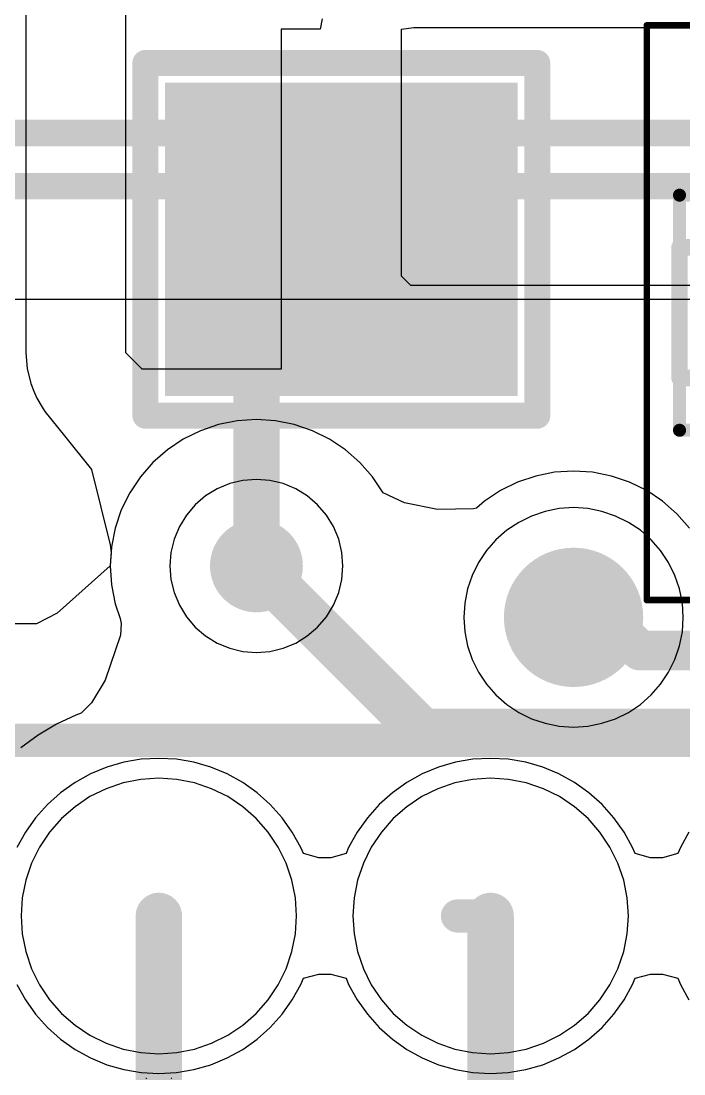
# Model space of a CAD drawing. Header units: millimetres. Extents: x 5.97 to 14.78, y 3.86 to 11.35.
# Drawn here: x 9.3835 to 9.5833, y 6.4324 to 6.7497 of the extents above; entities that cross this region are included whole.
import ezdxf

# ---------------------------------------------------------------- set-up
doc = ezdxf.new("R2010")
doc.units = ezdxf.units.MM
doc.header["$MEASUREMENT"] = 0
for name, color, linetype in [('BottomLayer', 5, 'Continuous'), ('BottomPaste', 16, 'Continuous'), ('Mechanical13', 56, 'Continuous'), ('Mechanical15', 56, 'Continuous'), ('Mechanical8', 56, 'Continuous'), ('MidLayer1', 16, 'Continuous'), ('MidLayer2', 76, 'Continuous'), ('MultiLayer', 9, 'Continuous'), ('TopLayer', 1, 'Continuous'), ('TopOverlay', 2, 'Continuous'), ('TopPaste', 8, 'Continuous'), ('TopSolder', 216, 'Continuous')]:
    doc.layers.add(name, color=color, linetype=linetype)

# ---------------------------------------------------------------- blocks, each defined once
blk = doc.blocks.new('2___S______NC_177')
at = {"layer": 'Mechanical15', "const_width": 0.00787}
for points in [[(-0.05906, 0.05315), (-0.05906, -0.05315)], [(0.05906, 0.05315), (-0.05709, 0.05315)], [(0.05906, 0.05315), (0.05906, -0.05118)], [(0.05906, -0.05118), (0.05906, -0.05315)], [(0.05906, -0.05315), (-0.05906, -0.05315)]]:
    blk.add_lwpolyline(points, dxfattribs=at)
at = {"layer": 'Mechanical15', "const_width": 0.00394}
for points in [[(-0.06102, 0.05315, 1), (-0.05709, 0.05315, 1)], [(-0.05906, 0.05315, 1), (-0.05512, 0.05315, 1)], [(0.05709, 0.05315, 1), (0.06102, 0.05315, 1)], [(0.05709, 0.05315, 1), (0.06102, 0.05315, 1)], [(0.05709, -0.05118, 1), (0.06102, -0.05118, 1)], [(0.05709, -0.05118, 1), (0.06102, -0.05118, 1)], [(-0.06102, -0.05315, 1), (-0.05709, -0.05315, 1)], [(-0.06102, -0.05315, 1), (-0.05709, -0.05315, 1)], [(0.05709, -0.05315, 1), (0.06102, -0.05315, 1)], [(0.05709, -0.05315, 1), (0.06102, -0.05315, 1)]]:
    blk.add_lwpolyline(points, format="xyb", close=True, dxfattribs=at)
at = {"layer": 'Mechanical8', "const_width": 0.00787}
for points in [[(-0.05906, 0.05315), (-0.05906, -0.05315)], [(0.05906, 0.05315), (-0.05906, 0.05315)], [(0.05906, 0.05315), (0.05906, -0.05315)], [(0.05906, -0.05315), (-0.05906, -0.05315)]]:
    blk.add_lwpolyline(points, dxfattribs=at)
at = {"layer": 'Mechanical8', "const_width": 0.00394}
for points in [[(-0.06102, 0.05315, 1), (-0.05709, 0.05315, 1)], [(-0.06102, 0.05315, 1), (-0.05709, 0.05315, 1)], [(0.05709, 0.05315, 1), (0.06102, 0.05315, 1)], [(0.05709, 0.05315, 1), (0.06102, 0.05315, 1)], [(-0.06102, -0.05315, 1), (-0.05709, -0.05315, 1)], [(-0.06102, -0.05315, 1), (-0.05709, -0.05315, 1)], [(0.05709, -0.05315, 1), (0.06102, -0.05315, 1)], [(0.05709, -0.05315, 1), (0.06102, -0.05315, 1)]]:
    blk.add_lwpolyline(points, format="xyb", close=True, dxfattribs=at)
at = {"layer": 'TopLayer'}
for points in [[(-0.04528, -0.03937), (-0.00591, -0.03937), (-0.04528, 0.03937), (-0.00591, 0.03937)], [(0.00591, -0.03937), (0.04528, -0.03937), (0.00591, 0.03937), (0.04528, 0.03937)]]:
    blk.add_solid(points, dxfattribs=at)
at = {"layer": 'TopPaste'}
blk.add_solid([(-0.042, -0.036), (0.042, -0.036), (-0.042, 0.036), (0.042, 0.036)], dxfattribs=at)
at = {"layer": 'TopSolder'}
for points in [[(-0.05315, -0.04724), (0.05315, -0.04724), (-0.05315, 0.04724), (0.05315, 0.04724)], [(-0.04778, -0.04187), (-0.00341, -0.04187), (-0.04778, 0.04187), (-0.00341, 0.04187)], [(0.00341, -0.04187), (0.04778, -0.04187), (0.00341, 0.04187), (0.04778, 0.04187)]]:
    blk.add_solid(points, dxfattribs=at)
blk = doc.blocks.new('SOT_23_5_180')
at = {"layer": 'Mechanical13', "const_width": 0.00394}
for points in [[(-0.03543, 0.06102), (0.03543, 0.06102)], [(-0.03543, 0.06102), (-0.03543, -0.06102)], [(0.03543, 0.06102), (0.03543, -0.06102)], [(-0.03543, -0.06102), (0.03543, -0.06102)]]:
    blk.add_lwpolyline(points, dxfattribs=at)
at = {"layer": 'Mechanical13', "const_width": 0.00197}
for points in [[(-0.03642, 0.06102, 1), (-0.03445, 0.06102, 1)], [(-0.03642, 0.06102, 1), (-0.03445, 0.06102, 1)], [(0.03445, 0.06102, 1), (0.03642, 0.06102, 1)], [(0.03445, 0.06102, 1), (0.03642, 0.06102, 1)], [(-0.03642, -0.06102, 1), (-0.03445, -0.06102, 1)], [(-0.03642, -0.06102, 1), (-0.03445, -0.06102, 1)], [(0.03445, -0.06102, 1), (0.03642, -0.06102, 1)], [(0.03445, -0.06102, 1), (0.03642, -0.06102, 1)]]:
    blk.add_lwpolyline(points, format="xyb", close=True, dxfattribs=at)
at = {"layer": 'Mechanical15'}
for points, const_width in [([(-0.08661, 0.07087), (0.08661, 0.07087)], 0.00197), ([(-0.08661, 0.07087), (-0.08661, -0.07087)], 0.00197), ([(0.08661, 0.07087), (0.08661, -0.07087)], 0.00197), ([(0, 0.01969), (0, -0.01969)], 0.00394), ([(-0.01969, 0), (0.01969, 0)], 0.00394), ([(-0.08661, -0.07087), (0.08661, -0.07087)], 0.00197)]:
    blk.add_lwpolyline(points, dxfattribs=dict(at, const_width=const_width))
for points, const_width in [([(-0.08711, 0.07087, 1), (-0.08612, 0.07087, 1)], 0.000984), ([(-0.08711, 0.07087, 1), (-0.08612, 0.07087, 1)], 0.000984), ([(0.08612, 0.07087, 1), (0.08711, 0.07087, 1)], 0.000984), ([(0.08612, 0.07087, 1), (0.08711, 0.07087, 1)], 0.000984), ([(-0.00098, 0.01969, 1), (0.00098, 0.01969, 1)], 0.00197), ([(-0.02067, 0, 1), (-0.0187, 0, 1)], 0.00197), ([(0.0187, 0, 1), (0.02067, 0, 1)], 0.00197), ([(-0.00098, -0.01969, 1), (0.00098, -0.01969, 1)], 0.00197), ([(-0.08711, -0.07087, 1), (-0.08612, -0.07087, 1)], 0.000984), ([(-0.08711, -0.07087, 1), (-0.08612, -0.07087, 1)], 0.000984), ([(0.08612, -0.07087, 1), (0.08711, -0.07087, 1)], 0.000984), ([(0.08612, -0.07087, 1), (0.08711, -0.07087, 1)], 0.000984)]:
    blk.add_lwpolyline(points, format="xyb", close=True, dxfattribs=dict(at, const_width=const_width))
at = {"layer": 'TopLayer'}
for points in [[(-0.03543, 0.02559), (-0.03543, 0.04921), (-0.07677, 0.02559), (-0.07677, 0.04921)], [(0.07677, 0.02559), (0.07677, 0.04921), (0.03543, 0.02559), (0.03543, 0.04921)], [(-0.03543, -0.01181), (-0.03543, 0.01181), (-0.07677, -0.01181), (-0.07677, 0.01181)], [(-0.03543, -0.04921), (-0.03543, -0.02559), (-0.07677, -0.04921), (-0.07677, -0.02559)], [(0.07677, -0.04921), (0.07677, -0.02559), (0.03543, -0.04921), (0.03543, -0.02559)]]:
    blk.add_solid(points, dxfattribs=at)
at = {"layer": 'TopOverlay', "const_width": 0.005}
for points in [[(-0.01969, 0.06102), (-0.01969, -0.06102)], [(-0.01969, 0.06102), (0.01969, 0.06102)], [(0.01969, 0.06102), (0.01969, -0.06102)], [(-0.01969, -0.06102), (0.01969, -0.06102)]]:
    blk.add_lwpolyline(points, dxfattribs=at)
at = {"layer": 'TopOverlay', "const_width": 0.0025}
for points in [[(-0.02094, 0.06102, 1), (-0.01844, 0.06102, 1)], [(-0.02094, 0.06102, 1), (-0.01844, 0.06102, 1)], [(0.01843, 0.06102, 1), (0.02093, 0.06102, 1)], [(0.01843, 0.06102, 1), (0.02093, 0.06102, 1)], [(-0.02094, -0.06102, 1), (-0.01844, -0.06102, 1)], [(-0.02094, -0.06102, 1), (-0.01844, -0.06102, 1)], [(0.01843, -0.06102, 1), (0.02093, -0.06102, 1)], [(0.01843, -0.06102, 1), (0.02093, -0.06102, 1)]]:
    blk.add_lwpolyline(points, format="xyb", close=True, dxfattribs=at)
at = {"layer": 'TopPaste'}
for points in [[(-0.03243, 0.02259), (-0.03243, 0.05221), (-0.07977, 0.02259), (-0.07977, 0.05221)], [(0.07977, 0.02259), (0.07977, 0.05221), (0.03243, 0.02259), (0.03243, 0.05221)], [(-0.03243, -0.01481), (-0.03243, 0.01481), (-0.07977, -0.01481), (-0.07977, 0.01481)], [(-0.03243, -0.05221), (-0.03243, -0.02259), (-0.07977, -0.05221), (-0.07977, -0.02259)], [(0.07977, -0.05221), (0.07977, -0.02259), (0.03243, -0.05221), (0.03243, -0.02259)]]:
    blk.add_solid(points, dxfattribs=at)
at = {"layer": 'TopSolder'}
for points in [[(-0.03293, 0.02309), (-0.03293, 0.05171), (-0.07927, 0.02309), (-0.07927, 0.05171)], [(0.07927, 0.02309), (0.07927, 0.05171), (0.03293, 0.02309), (0.03293, 0.05171)], [(-0.03293, -0.01431), (-0.03293, 0.01431), (-0.07927, -0.01431), (-0.07927, 0.01431)], [(-0.03293, -0.05171), (-0.03293, -0.02309), (-0.07927, -0.05171), (-0.07927, -0.02309)], [(0.07927, -0.05171), (0.07927, -0.02309), (0.03293, -0.05171), (0.03293, -0.02309)]]:
    blk.add_solid(points, dxfattribs=at)
blk = doc.blocks.new('2____LP_B_243')
at = {"layer": 'BottomLayer', "const_width": 0.0002}
for points in [[(-0.0119, 0.0038, 1), (-0.0117, 0.0038, 1)], [(-0.0023, 0.0038, 1), (-0.0021, 0.0038, 1)], [(0.0021, 0.0038, 1), (0.0023, 0.0038, 1)], [(0.0117, 0.0038, 1), (0.0119, 0.0038, 1)], [(-0.0119, -0.0038, 1), (-0.0117, -0.0038, 1)], [(-0.0023, -0.0038, 1), (-0.0021, -0.0038, 1)], [(0.0021, -0.0038, 1), (0.0023, -0.0038, 1)], [(0.0117, -0.0038, 1), (0.0119, -0.0038, 1)]]:
    blk.add_lwpolyline(points, format="xyb", close=True, dxfattribs=at)
at = {"layer": 'BottomLayer'}
for points in [[(-0.012, -0.0038), (-0.002, -0.0038), (-0.012, 0.0038), (-0.002, 0.0038)], [(-0.0118, -0.004), (-0.0022, -0.004), (-0.0118, 0.004), (-0.0022, 0.004)], [(0.002, -0.0038), (0.012, -0.0038), (0.002, 0.0038), (0.012, 0.0038)], [(0.0022, -0.004), (0.0118, -0.004), (0.0022, 0.004), (0.0118, 0.004)]]:
    blk.add_solid(points, dxfattribs=at)
at = {"layer": 'BottomPaste', "const_width": 0.0032}
for points in [[(-0.0134, 0.0038, 1), (-0.0102, 0.0038, 1)], [(-0.0038, 0.0038, 1), (-0.0006, 0.0038, 1)], [(0.0006, 0.0038, 1), (0.0038, 0.0038, 1)], [(0.0102, 0.0038, 1), (0.0134, 0.0038, 1)], [(-0.0134, -0.0038, 1), (-0.0102, -0.0038, 1)], [(-0.0038, -0.0038, 1), (-0.0006, -0.0038, 1)], [(0.0006, -0.0038, 1), (0.0038, -0.0038, 1)], [(0.0102, -0.0038, 1), (0.0134, -0.0038, 1)]]:
    blk.add_lwpolyline(points, format="xyb", close=True, dxfattribs=at)
at = {"layer": 'BottomPaste'}
for points in [[(-0.0118, -0.007), (-0.0022, -0.007), (-0.0118, 0.007), (-0.0022, 0.007)], [(0.0022, -0.007), (0.0118, -0.007), (0.0022, 0.007), (0.0118, 0.007)], [(-0.015, -0.0038), (0.001, -0.0038), (-0.015, 0.0038), (0.001, 0.0038)], [(-0.001, -0.0038), (0.015, -0.0038), (-0.001, 0.0038), (0.015, 0.0038)]]:
    blk.add_solid(points, dxfattribs=at)

msp = doc.modelspace()

# ---------------------------------------------------------------- linework, layer by layer
at = {"layer": 'BottomLayer'}
for p, q in [((8.94236, 6.66589), (9.71839, 6.66589)), ((9.45441, 6.62961), (9.44865, 6.62923)), ((9.46016, 6.62923), (9.45441, 6.62961)), ((9.43754, 6.62625), (9.43236, 6.6237)), ((9.443, 6.6281), (9.43754, 6.62625)), ((9.44865, 6.62923), (9.443, 6.6281)), ((9.46582, 6.6281), (9.46016, 6.62923)), ((9.47128, 6.62625), (9.46582, 6.6281)), ((9.47646, 6.6237), (9.47128, 6.62625)), ((9.43236, 6.6237), (9.42757, 6.62049)), ((9.48125, 6.62049), (9.47646, 6.6237)), ((9.42757, 6.62049), (9.42323, 6.61669)), ((9.48559, 6.61669), (9.48125, 6.62049)), ((9.42323, 6.61669), (9.41943, 6.61235)), ((9.48939, 6.61235), (9.48559, 6.61669)), ((9.54424, 6.61372), (9.53859, 6.61259)), ((9.55, 6.61409), (9.54424, 6.61372)), ((9.55576, 6.61372), (9.55, 6.61409)), ((9.56141, 6.61259), (9.55576, 6.61372)), ((9.41943, 6.61235), (9.41622, 6.60756)), ((9.4926, 6.60756), (9.48939, 6.61235)), ((9.53313, 6.61074), (9.52795, 6.60819)), ((9.53859, 6.61259), (9.53313, 6.61074)), ((9.56687, 6.61074), (9.56141, 6.61259)), ((9.57205, 6.60819), (9.56687, 6.61074)), ((9.41622, 6.60756), (9.41367, 6.60239)), ((9.499, 6.6045), (9.4926, 6.60756)), ((9.52795, 6.60819), (9.52316, 6.60498)), ((9.57684, 6.60498), (9.57205, 6.60819)), ((9.509, 6.60254), (9.499, 6.6045)), ((9.52316, 6.60498), (9.52079, 6.6029)), ((9.58118, 6.60118), (9.57684, 6.60498)), ((9.41367, 6.60239), (9.41182, 6.59692)), ((9.51985, 6.60267), (9.509, 6.60254)), ((9.52079, 6.6029), (9.51985, 6.60267)), ((9.58498, 6.59684), (9.58118, 6.60118)), ((9.41182, 6.59692), (9.41069, 6.59127)), ((9.41069, 6.59127), (9.41032, 6.58551)), ((9.41032, 6.58551), (9.41069, 6.57976)), ((9.41069, 6.57976), (9.41182, 6.5741)), ((9.41182, 6.5741), (9.41331, 6.56969)), ((9.41331, 6.56969), (9.41364, 6.56813)), ((9.41364, 6.56813), (9.41343, 6.56463)), ((9.41343, 6.56463), (9.40883, 6.55109)), ((9.40883, 6.55109), (9.40474, 6.54423)), ((9.40474, 6.54423), (9.40157, 6.54111)), ((9.39993, 6.54053), (9.39412, 6.53778)), ((9.40157, 6.54111), (9.39993, 6.54053)), ((9.39412, 6.53778), (9.3886, 6.53447)), ((9.3886, 6.53447), (9.38344, 6.53064))]:
    msp.add_line(p, q, dxfattribs=at)
for points, const_width in [([(8.76249, 6.71596), (10.0099, 6.71596)], 0.008), ([(8.75303, 6.69996), (10.01653, 6.69996)], 0.008), ([(9.45441, 6.58551), (9.50442, 6.5355)], 0.014), ([(9.50442, 6.5355), (9.86125, 6.5355)], 0.014), ([(9.425, 6.41226), (9.425, 6.48)], 0.014), ([(9.525, 6.38815), (9.525, 6.48)], 0.014), ([(9.515, 6.48), (9.525, 6.48)], 0.01)]:
    msp.add_lwpolyline(points, dxfattribs=dict(at, const_width=const_width))
for points, const_width in [([(9.44741, 6.58551, 1), (9.46141, 6.58551, 1)], 0.014), ([(9.45091, 6.58551, 1), (9.45791, 6.58551, 1)], 0.007), ([(9.543, 6.57, 1), (9.557, 6.57, 1)], 0.014), ([(9.50092, 6.5355, 1), (9.50792, 6.5355, 1)], 0.007), ([(9.50092, 6.5355, 1), (9.50792, 6.5355, 1)], 0.007), ([(9.4215, 6.48, 1), (9.4285, 6.48, 1)], 0.007), ([(9.5215, 6.48, 1), (9.5285, 6.48, 1)], 0.007), ([(9.5125, 6.48, 1), (9.5175, 6.48, 1)], 0.005), ([(9.5225, 6.48, 1), (9.5275, 6.48, 1)], 0.005)]:
    msp.add_lwpolyline(points, format="xyb", close=True, dxfattribs=dict(at, const_width=const_width))
at = {"layer": 'MidLayer1'}
for p, q in [((9.44635, 6.61032), (9.44257, 6.60875)), ((9.45033, 6.61127), (9.44635, 6.61032)), ((9.45441, 6.61159), (9.45033, 6.61127)), ((9.45849, 6.61127), (9.45441, 6.61159)), ((9.46247, 6.61032), (9.45849, 6.61127)), ((9.46625, 6.60875), (9.46247, 6.61032)), ((9.44257, 6.60875), (9.43908, 6.60661)), ((9.46974, 6.60661), (9.46625, 6.60875)), ((9.43597, 6.60395), (9.43331, 6.60084)), ((9.43908, 6.60661), (9.43597, 6.60395)), ((9.47285, 6.60395), (9.46974, 6.60661)), ((9.47551, 6.60084), (9.47285, 6.60395)), ((9.43331, 6.60084), (9.43117, 6.59735)), ((9.47765, 6.59735), (9.47551, 6.60084)), ((9.43117, 6.59735), (9.42961, 6.59357)), ((9.47921, 6.59357), (9.47765, 6.59735)), ((9.42961, 6.59357), (9.42865, 6.58959)), ((9.48017, 6.58959), (9.47921, 6.59357)), ((9.42865, 6.58959), (9.42833, 6.58551)), ((9.48049, 6.58551), (9.48017, 6.58959)), ((9.42833, 6.58551), (9.42865, 6.58143)), ((9.48017, 6.58143), (9.48049, 6.58551)), ((9.42865, 6.58143), (9.42961, 6.57745)), ((9.47921, 6.57745), (9.48017, 6.58143)), ((9.42961, 6.57745), (9.43117, 6.57367)), ((9.47765, 6.57367), (9.47921, 6.57745)), ((9.43117, 6.57367), (9.43331, 6.57018)), ((9.47551, 6.57018), (9.47765, 6.57367)), ((9.43331, 6.57018), (9.43597, 6.56707)), ((9.47285, 6.56707), (9.47551, 6.57018)), ((9.43597, 6.56707), (9.43908, 6.56441)), ((9.46974, 6.56441), (9.47285, 6.56707)), ((9.43908, 6.56441), (9.44257, 6.56227)), ((9.46625, 6.56227), (9.46974, 6.56441)), ((9.44257, 6.56227), (9.44635, 6.56071)), ((9.44635, 6.56071), (9.45033, 6.55975)), ((9.45033, 6.55975), (9.45441, 6.55943)), ((9.45441, 6.55943), (9.45849, 6.55975)), ((9.45849, 6.55975), (9.46247, 6.56071)), ((9.46247, 6.56071), (9.46625, 6.56227)), ((9.425, 6.52152), (9.41958, 6.52117)), ((9.43042, 6.52117), (9.425, 6.52152)), ((9.525, 6.52152), (9.51958, 6.52117)), ((9.53042, 6.52117), (9.525, 6.52152)), ((9.40911, 6.51836), (9.40424, 6.51596)), ((9.41425, 6.52011), (9.40911, 6.51836)), ((9.41958, 6.52117), (9.41425, 6.52011)), ((9.43575, 6.52011), (9.43042, 6.52117)), ((9.44089, 6.51836), (9.43575, 6.52011)), ((9.44576, 6.51596), (9.44089, 6.51836)), ((9.50911, 6.51836), (9.50424, 6.51596)), ((9.51425, 6.52011), (9.50911, 6.51836)), ((9.51958, 6.52117), (9.51425, 6.52011)), ((9.53575, 6.52011), (9.53042, 6.52117)), ((9.54089, 6.51836), (9.53575, 6.52011)), ((9.54576, 6.51596), (9.54089, 6.51836)), ((9.40424, 6.51596), (9.39972, 6.51294)), ((9.45028, 6.51294), (9.44576, 6.51596)), ((9.50424, 6.51596), (9.49972, 6.51294)), ((9.55028, 6.51294), (9.54576, 6.51596)), ((9.39972, 6.51294), (9.39564, 6.50936)), ((9.45436, 6.50936), (9.45028, 6.51294)), ((9.49972, 6.51294), (9.49564, 6.50936)), ((9.55436, 6.50936), (9.55028, 6.51294)), ((9.39564, 6.50936), (9.39206, 6.50528)), ((9.45794, 6.50528), (9.45436, 6.50936)), ((9.49564, 6.50936), (9.49206, 6.50528)), ((9.55794, 6.50528), (9.55436, 6.50936)), ((9.39206, 6.50528), (9.38904, 6.50076)), ((9.46096, 6.50076), (9.45794, 6.50528)), ((9.49206, 6.50528), (9.48904, 6.50076)), ((9.56096, 6.50076), (9.55794, 6.50528)), ((9.38904, 6.50076), (9.38664, 6.49589)), ((9.46336, 6.49589), (9.46096, 6.50076)), ((9.48904, 6.50076), (9.48664, 6.49589)), ((9.56336, 6.49589), (9.56096, 6.50076)), ((9.38664, 6.49589), (9.38489, 6.49075)), ((9.46511, 6.49075), (9.46336, 6.49589)), ((9.48664, 6.49589), (9.48489, 6.49075)), ((9.56511, 6.49075), (9.56336, 6.49589)), ((9.38489, 6.49075), (9.38383, 6.48542)), ((9.46617, 6.48542), (9.46511, 6.49075)), ((9.48489, 6.49075), (9.48383, 6.48542)), ((9.56617, 6.48542), (9.56511, 6.49075)), ((9.38383, 6.48542), (9.38348, 6.48)), ((9.46652, 6.48), (9.46617, 6.48542)), ((9.48383, 6.48542), (9.48348, 6.48)), ((9.56652, 6.48), (9.56617, 6.48542)), ((9.38348, 6.48), (9.38383, 6.47458)), ((9.46617, 6.47458), (9.46652, 6.48)), ((9.48348, 6.48), (9.48383, 6.47458)), ((9.56617, 6.47458), (9.56652, 6.48)), ((9.38383, 6.47458), (9.38489, 6.46925)), ((9.46511, 6.46925), (9.46617, 6.47458)), ((9.48383, 6.47458), (9.48489, 6.46925)), ((9.56511, 6.46925), (9.56617, 6.47458)), ((9.38489, 6.46925), (9.38664, 6.46411)), ((9.46336, 6.46411), (9.46511, 6.46925)), ((9.48489, 6.46925), (9.48664, 6.46411)), ((9.56336, 6.46411), (9.56511, 6.46925)), ((9.38664, 6.46411), (9.38904, 6.45924)), ((9.46096, 6.45924), (9.46336, 6.46411)), ((9.48664, 6.46411), (9.48904, 6.45924)), ((9.56096, 6.45924), (9.56336, 6.46411)), ((9.38904, 6.45924), (9.39206, 6.45472)), ((9.45794, 6.45472), (9.46096, 6.45924)), ((9.48904, 6.45924), (9.49206, 6.45472)), ((9.55794, 6.45472), (9.56096, 6.45924)), ((9.39206, 6.45472), (9.39564, 6.45064)), ((9.45436, 6.45064), (9.45794, 6.45472)), ((9.49206, 6.45472), (9.49564, 6.45064)), ((9.55436, 6.45064), (9.55794, 6.45472)), ((9.39564, 6.45064), (9.39972, 6.44706)), ((9.45028, 6.44706), (9.45436, 6.45064)), ((9.49564, 6.45064), (9.49972, 6.44706)), ((9.55028, 6.44706), (9.55436, 6.45064)), ((9.39972, 6.44706), (9.40424, 6.44404)), ((9.44576, 6.44404), (9.45028, 6.44706)), ((9.49972, 6.44706), (9.50424, 6.44404)), ((9.54576, 6.44404), (9.55028, 6.44706)), ((9.40424, 6.44404), (9.40911, 6.44164)), ((9.44089, 6.44164), (9.44576, 6.44404)), ((9.50424, 6.44404), (9.50911, 6.44164)), ((9.54089, 6.44164), (9.54576, 6.44404)), ((9.40911, 6.44164), (9.41425, 6.43989)), ((9.41425, 6.43989), (9.41958, 6.43883)), ((9.43042, 6.43883), (9.43575, 6.43989)), ((9.43575, 6.43989), (9.44089, 6.44164)), ((9.50911, 6.44164), (9.51425, 6.43989)), ((9.51425, 6.43989), (9.51958, 6.43883)), ((9.53042, 6.43883), (9.53575, 6.43989)), ((9.53575, 6.43989), (9.54089, 6.44164)), ((9.41958, 6.43883), (9.425, 6.43848)), ((9.425, 6.43848), (9.43042, 6.43883)), ((9.51958, 6.43883), (9.525, 6.43848)), ((9.525, 6.43848), (9.53042, 6.43883))]:
    msp.add_line(p, q, dxfattribs=at)
for points, const_width in [([(9.44741, 6.58551, 1), (9.46141, 6.58551, 1)], 0.014), ([(9.5395, 6.57, 1), (9.5605, 6.57, 1)], 0.021)]:
    msp.add_lwpolyline(points, format="xyb", close=True, dxfattribs=dict(at, const_width=const_width))
at = {"layer": 'MidLayer2'}
for p, q in [((9.44635, 6.61032), (9.44257, 6.60875)), ((9.45033, 6.61127), (9.44635, 6.61032)), ((9.45441, 6.61159), (9.45033, 6.61127)), ((9.45849, 6.61127), (9.45441, 6.61159)), ((9.46247, 6.61032), (9.45849, 6.61127)), ((9.46625, 6.60875), (9.46247, 6.61032)), ((9.44257, 6.60875), (9.43908, 6.60661)), ((9.46974, 6.60661), (9.46625, 6.60875)), ((9.43597, 6.60395), (9.43331, 6.60084)), ((9.43908, 6.60661), (9.43597, 6.60395)), ((9.47285, 6.60395), (9.46974, 6.60661)), ((9.47551, 6.60084), (9.47285, 6.60395)), ((9.43331, 6.60084), (9.43117, 6.59735)), ((9.47765, 6.59735), (9.47551, 6.60084)), ((9.54144, 6.60194), (9.53734, 6.60055)), ((9.54568, 6.60279), (9.54144, 6.60194)), ((9.55, 6.60307), (9.54568, 6.60279)), ((9.55432, 6.60279), (9.55, 6.60307)), ((9.55856, 6.60194), (9.55432, 6.60279)), ((9.56266, 6.60055), (9.55856, 6.60194)), ((9.53346, 6.59864), (9.52987, 6.59624)), ((9.53734, 6.60055), (9.53346, 6.59864)), ((9.56654, 6.59864), (9.56266, 6.60055)), ((9.57013, 6.59624), (9.56654, 6.59864)), ((9.43117, 6.59735), (9.42961, 6.59357)), ((9.47921, 6.59357), (9.47765, 6.59735)), ((9.52987, 6.59624), (9.52662, 6.59338)), ((9.57338, 6.59338), (9.57013, 6.59624)), ((9.42961, 6.59357), (9.42865, 6.58959)), ((9.48017, 6.58959), (9.47921, 6.59357)), ((9.52662, 6.59338), (9.52376, 6.59013)), ((9.57624, 6.59013), (9.57338, 6.59338)), ((9.42865, 6.58959), (9.42833, 6.58551)), ((9.48049, 6.58551), (9.48017, 6.58959)), ((9.52376, 6.59013), (9.52136, 6.58654)), ((9.57864, 6.58654), (9.57624, 6.59013)), ((9.42833, 6.58551), (9.42865, 6.58143)), ((9.48017, 6.58143), (9.48049, 6.58551)), ((9.52136, 6.58654), (9.51945, 6.58266)), ((9.58055, 6.58266), (9.57864, 6.58654)), ((9.51945, 6.58266), (9.51806, 6.57856)), ((9.58194, 6.57856), (9.58055, 6.58266)), ((9.42865, 6.58143), (9.42961, 6.57745)), ((9.47921, 6.57745), (9.48017, 6.58143)), ((9.51806, 6.57856), (9.51721, 6.57432)), ((9.58279, 6.57432), (9.58194, 6.57856)), ((9.42961, 6.57745), (9.43117, 6.57367)), ((9.47765, 6.57367), (9.47921, 6.57745)), ((9.43117, 6.57367), (9.43331, 6.57018)), ((9.47551, 6.57018), (9.47765, 6.57367)), ((9.51721, 6.57432), (9.51693, 6.57)), ((9.58307, 6.57), (9.58279, 6.57432)), ((9.43331, 6.57018), (9.43597, 6.56707)), ((9.47285, 6.56707), (9.47551, 6.57018)), ((9.51693, 6.57), (9.51721, 6.56568)), ((9.58279, 6.56568), (9.58307, 6.57)), ((9.43597, 6.56707), (9.43908, 6.56441)), ((9.46974, 6.56441), (9.47285, 6.56707)), ((9.43908, 6.56441), (9.44257, 6.56227)), ((9.46625, 6.56227), (9.46974, 6.56441)), ((9.51721, 6.56568), (9.51806, 6.56144)), ((9.58194, 6.56144), (9.58279, 6.56568)), ((9.44257, 6.56227), (9.44635, 6.56071)), ((9.44635, 6.56071), (9.45033, 6.55975)), ((9.45033, 6.55975), (9.45441, 6.55943)), ((9.45441, 6.55943), (9.45849, 6.55975)), ((9.45849, 6.55975), (9.46247, 6.56071)), ((9.46247, 6.56071), (9.46625, 6.56227)), ((9.51806, 6.56144), (9.51945, 6.55734)), ((9.58055, 6.55734), (9.58194, 6.56144)), ((9.51945, 6.55734), (9.52136, 6.55346)), ((9.57864, 6.55346), (9.58055, 6.55734)), ((9.52136, 6.55346), (9.52376, 6.54987)), ((9.57624, 6.54987), (9.57864, 6.55346)), ((9.52376, 6.54987), (9.52662, 6.54662)), ((9.57338, 6.54662), (9.57624, 6.54987)), ((9.52662, 6.54662), (9.52987, 6.54376)), ((9.52987, 6.54376), (9.53346, 6.54136)), ((9.56654, 6.54136), (9.57013, 6.54376)), ((9.57013, 6.54376), (9.57338, 6.54662)), ((9.53346, 6.54136), (9.53734, 6.53945)), ((9.56266, 6.53945), (9.56654, 6.54136)), ((9.53734, 6.53945), (9.54144, 6.53806)), ((9.54144, 6.53806), (9.54568, 6.53721)), ((9.55432, 6.53721), (9.55856, 6.53806)), ((9.55856, 6.53806), (9.56266, 6.53945)), ((9.54568, 6.53721), (9.55, 6.53693)), ((9.55, 6.53693), (9.55432, 6.53721)), ((9.40931, 6.52484), (9.40439, 6.5228)), ((9.41443, 6.52632), (9.40931, 6.52484)), ((9.41968, 6.52721), (9.41443, 6.52632)), ((9.425, 6.52751), (9.41968, 6.52721)), ((9.43032, 6.52721), (9.425, 6.52751)), ((9.43557, 6.52632), (9.43032, 6.52721)), ((9.44069, 6.52484), (9.43557, 6.52632)), ((9.44561, 6.5228), (9.44069, 6.52484)), ((9.50931, 6.52484), (9.50439, 6.5228)), ((9.51443, 6.52632), (9.50931, 6.52484)), ((9.51968, 6.52721), (9.51443, 6.52632)), ((9.525, 6.52751), (9.51968, 6.52721)), ((9.53032, 6.52721), (9.525, 6.52751)), ((9.53557, 6.52632), (9.53032, 6.52721)), ((9.54069, 6.52484), (9.53557, 6.52632)), ((9.54561, 6.5228), (9.54069, 6.52484)), ((9.40439, 6.5228), (9.39972, 6.52023)), ((9.45028, 6.52023), (9.44561, 6.5228)), ((9.50439, 6.5228), (9.49972, 6.52023)), ((9.55028, 6.52023), (9.54561, 6.5228)), ((9.39972, 6.52023), (9.39538, 6.51714)), ((9.45462, 6.51714), (9.45028, 6.52023)), ((9.49972, 6.52023), (9.49538, 6.51714)), ((9.55462, 6.51714), (9.55028, 6.52023)), ((9.39538, 6.51714), (9.39141, 6.51359)), ((9.45859, 6.51359), (9.45462, 6.51714)), ((9.49538, 6.51714), (9.49141, 6.51359)), ((9.55859, 6.51359), (9.55462, 6.51714)), ((9.39141, 6.51359), (9.38786, 6.50962)), ((9.46214, 6.50962), (9.45859, 6.51359)), ((9.49141, 6.51359), (9.48786, 6.50962)), ((9.56214, 6.50962), (9.55859, 6.51359)), ((9.38786, 6.50962), (9.38477, 6.50528)), ((9.46523, 6.50528), (9.46214, 6.50962)), ((9.48786, 6.50962), (9.48477, 6.50528)), ((9.56523, 6.50528), (9.56214, 6.50962)), ((9.38477, 6.50528), (9.3822, 6.50061)), ((9.4678, 6.50061), (9.46523, 6.50528)), ((9.48477, 6.50528), (9.4822, 6.50061)), ((9.5678, 6.50061), (9.56523, 6.50528)), ((9.58477, 6.50528), (9.5822, 6.50061)), ((9.46856, 6.49878), (9.4678, 6.50061)), ((9.4822, 6.50061), (9.48144, 6.49878)), ((9.56856, 6.49878), (9.5678, 6.50061)), ((9.5822, 6.50061), (9.58144, 6.49878)), ((9.47319, 6.49755), (9.46856, 6.49878)), ((9.47681, 6.49755), (9.47319, 6.49755)), ((9.48144, 6.49878), (9.47681, 6.49755)), ((9.57319, 6.49755), (9.56856, 6.49878)), ((9.57681, 6.49755), (9.57319, 6.49755)), ((9.58144, 6.49878), (9.57681, 6.49755)), ((9.4678, 6.45939), (9.46856, 6.46122)), ((9.46856, 6.46122), (9.47319, 6.46245)), ((9.47319, 6.46245), (9.47681, 6.46245)), ((9.47681, 6.46245), (9.48144, 6.46122)), ((9.48144, 6.46122), (9.4822, 6.45939)), ((9.5678, 6.45939), (9.56856, 6.46122)), ((9.56856, 6.46122), (9.57319, 6.46245)), ((9.57319, 6.46245), (9.57681, 6.46245)), ((9.57681, 6.46245), (9.58144, 6.46122)), ((9.58144, 6.46122), (9.5822, 6.45939)), ((9.3822, 6.45939), (9.38477, 6.45472)), ((9.46523, 6.45472), (9.4678, 6.45939)), ((9.4822, 6.45939), (9.48477, 6.45472)), ((9.56523, 6.45472), (9.5678, 6.45939)), ((9.5822, 6.45939), (9.58477, 6.45472)), ((9.38477, 6.45472), (9.38786, 6.45038)), ((9.46214, 6.45038), (9.46523, 6.45472)), ((9.48477, 6.45472), (9.48786, 6.45038)), ((9.56214, 6.45038), (9.56523, 6.45472)), ((9.38786, 6.45038), (9.39141, 6.44641)), ((9.45859, 6.44641), (9.46214, 6.45038)), ((9.48786, 6.45038), (9.49141, 6.44641)), ((9.55859, 6.44641), (9.56214, 6.45038)), ((9.39141, 6.44641), (9.39538, 6.44286)), ((9.45462, 6.44286), (9.45859, 6.44641)), ((9.49141, 6.44641), (9.49538, 6.44286)), ((9.55462, 6.44286), (9.55859, 6.44641)), ((9.39538, 6.44286), (9.39972, 6.43977)), ((9.45028, 6.43977), (9.45462, 6.44286)), ((9.49538, 6.44286), (9.49972, 6.43977)), ((9.55028, 6.43977), (9.55462, 6.44286)), ((9.39972, 6.43977), (9.40439, 6.4372)), ((9.44561, 6.4372), (9.45028, 6.43977)), ((9.49972, 6.43977), (9.50439, 6.4372)), ((9.54561, 6.4372), (9.55028, 6.43977)), ((9.40439, 6.4372), (9.40931, 6.43516)), ((9.44069, 6.43516), (9.44561, 6.4372)), ((9.50439, 6.4372), (9.50931, 6.43516)), ((9.54069, 6.43516), (9.54561, 6.4372)), ((9.40931, 6.43516), (9.41443, 6.43368)), ((9.41443, 6.43368), (9.41968, 6.43279)), ((9.41968, 6.43279), (9.425, 6.43249)), ((9.425, 6.43249), (9.43032, 6.43279)), ((9.43032, 6.43279), (9.43557, 6.43368)), ((9.43557, 6.43368), (9.44069, 6.43516)), ((9.50931, 6.43516), (9.51443, 6.43368)), ((9.51443, 6.43368), (9.51968, 6.43279)), ((9.51968, 6.43279), (9.525, 6.43249)), ((9.525, 6.43249), (9.53032, 6.43279)), ((9.53032, 6.43279), (9.53557, 6.43368)), ((9.53557, 6.43368), (9.54069, 6.43516))]:
    msp.add_line(p, q, dxfattribs=at)
for points, const_width in [([(9.44741, 6.58551, 1), (9.46141, 6.58551, 1)], 0.014), ([(9.5395, 6.57, 1), (9.5605, 6.57, 1)], 0.021)]:
    msp.add_lwpolyline(points, format="xyb", close=True, dxfattribs=dict(at, const_width=const_width))
at = {"layer": 'MultiLayer'}
for points, const_width in [([(9.44741, 6.58551, 1), (9.46141, 6.58551, 1)], 0.014), ([(9.5395, 6.57, 1), (9.5605, 6.57, 1)], 0.021)]:
    msp.add_lwpolyline(points, format="xyb", close=True, dxfattribs=dict(at, const_width=const_width))
at = {"layer": 'TopLayer'}
for p, q in [((9.38491, 6.84976), (9.38491, 6.64976)), ((9.415, 6.64976), (9.415, 6.84976)), ((9.47424, 6.7504), (9.47362, 6.74731)), ((9.47362, 6.74731), (9.46191, 6.74731)), ((9.46191, 6.74731), (9.46191, 6.64476)), ((9.49809, 6.74731), (9.50188, 6.74782)), ((9.49809, 6.67283), (9.49809, 6.74731)), ((9.50188, 6.74782), (9.63, 6.74782)), ((9.50092, 6.67), (9.49809, 6.67283)), ((9.59886, 6.67), (9.50092, 6.67)), ((9.38491, 6.64976), (9.38528, 6.64505)), ((9.42, 6.64476), (9.415, 6.64976)), ((9.38528, 6.64505), (9.38638, 6.64046)), ((9.46191, 6.64476), (9.42, 6.64476)), ((9.38638, 6.64046), (9.38731, 6.63821)), ((9.38731, 6.63821), (9.38819, 6.6361)), ((9.38819, 6.6361), (9.38984, 6.6334)), ((9.38984, 6.6334), (9.39065, 6.63207)), ((9.39065, 6.63207), (9.39654, 6.62475)), ((9.39654, 6.62475), (9.40472, 6.61457)), ((9.40472, 6.61457), (9.40472, 6.61457)), ((9.40472, 6.61457), (9.41029, 6.59187)), ((9.41029, 6.59187), (9.41058, 6.58957)), ((9.41058, 6.58957), (9.41032, 6.58551)), ((9.41032, 6.58551), (9.39439, 6.57127)), ((9.39439, 6.57127), (9.38811, 6.56801)), ((9.38811, 6.56801), (9.29655, 6.56801))]:
    msp.add_line(p, q, dxfattribs=at)
for points, const_width in [([(9.45441, 6.58551), (9.45441, 6.68394)], 0.014), ([(9.55, 6.57), (9.56, 6.57)], 0.012), ([(9.56, 6.57), (9.57, 6.56)], 0.012), ([(9.57, 6.56), (9.62714, 6.56)], 0.012), ([(9.27793, 6.53293), (9.81488, 6.53293)], 0.01), ([(9.525, 6.41202), (9.525, 6.48)], 0.014)]:
    msp.add_lwpolyline(points, dxfattribs=dict(at, const_width=const_width))
for points, const_width in [([(9.45091, 6.68394, 1), (9.45791, 6.68394, 1)], 0.007), ([(9.44741, 6.58551, 1), (9.46141, 6.58551, 1)], 0.014), ([(9.45091, 6.58551, 1), (9.45791, 6.58551, 1)], 0.007), ([(9.543, 6.57, 1), (9.557, 6.57, 1)], 0.014), ([(9.547, 6.57, 1), (9.553, 6.57, 1)], 0.006), ([(9.557, 6.57, 1), (9.563, 6.57, 1)], 0.006), ([(9.557, 6.57, 1), (9.563, 6.57, 1)], 0.006), ([(9.567, 6.56, 1), (9.573, 6.56, 1)], 0.006), ([(9.567, 6.56, 1), (9.573, 6.56, 1)], 0.006), ([(9.5215, 6.48, 1), (9.5285, 6.48, 1)], 0.007)]:
    msp.add_lwpolyline(points, format="xyb", close=True, dxfattribs=dict(at, const_width=const_width))

# ---------------------------------------------------------------- block references
for name, p, rotation in [('SOT_23_5_180', (9.64296, 6.66182), 270), ('2___S______NC_177', (9.48, 6.68394), 180), ('2____LP_B_243', (9.425, 6.41926), 270)]:
    msp.add_blockref(name, p, dxfattribs=dict(rotation=rotation))

doc.saveas('drawing.dxf')
